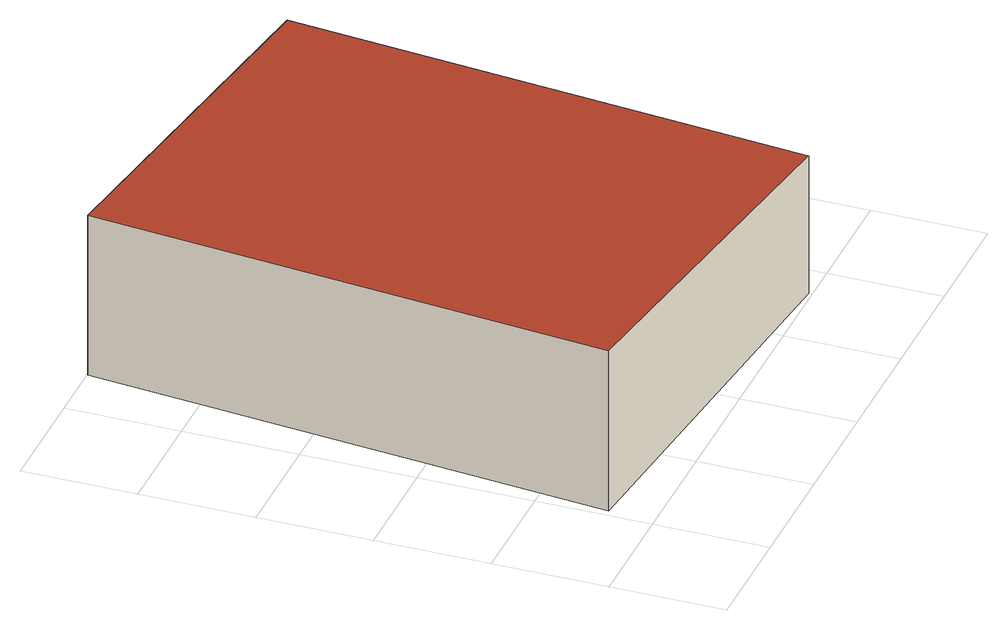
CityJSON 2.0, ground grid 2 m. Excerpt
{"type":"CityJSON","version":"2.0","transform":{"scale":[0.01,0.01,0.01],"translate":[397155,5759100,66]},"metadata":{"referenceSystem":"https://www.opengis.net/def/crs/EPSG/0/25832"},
"CityObjects":{
"building1":{"type":"Building","attributes":{"Gemeindeschluessel":"05558020","Geometrietyp2DReferenz":"3000","function":"31001_2700","roofType":"2100","measuredHeight":3.01},"geometry":[{"type":"Solid","lod":"2","boundaries":[[[[0,1,2,3]],[[4,5,1,0]],[[6,7,5,4]],[[3,2,7,6]],[[4,0,3,6]],[[1,5,7,2]]]],"semantics":{"surfaces":[{"type":"WallSurface"},{"type":"RoofSurface"},{"type":"GroundSurface"}],"values":[[0,0,0,0,1,2]]}}]}
},
"vertices":[
[14,79,309],[14,79,8],[735,6,8],[735,6,267],[107,999,309],[107,999,8],[828,926,267],[828,926,8]
]}
